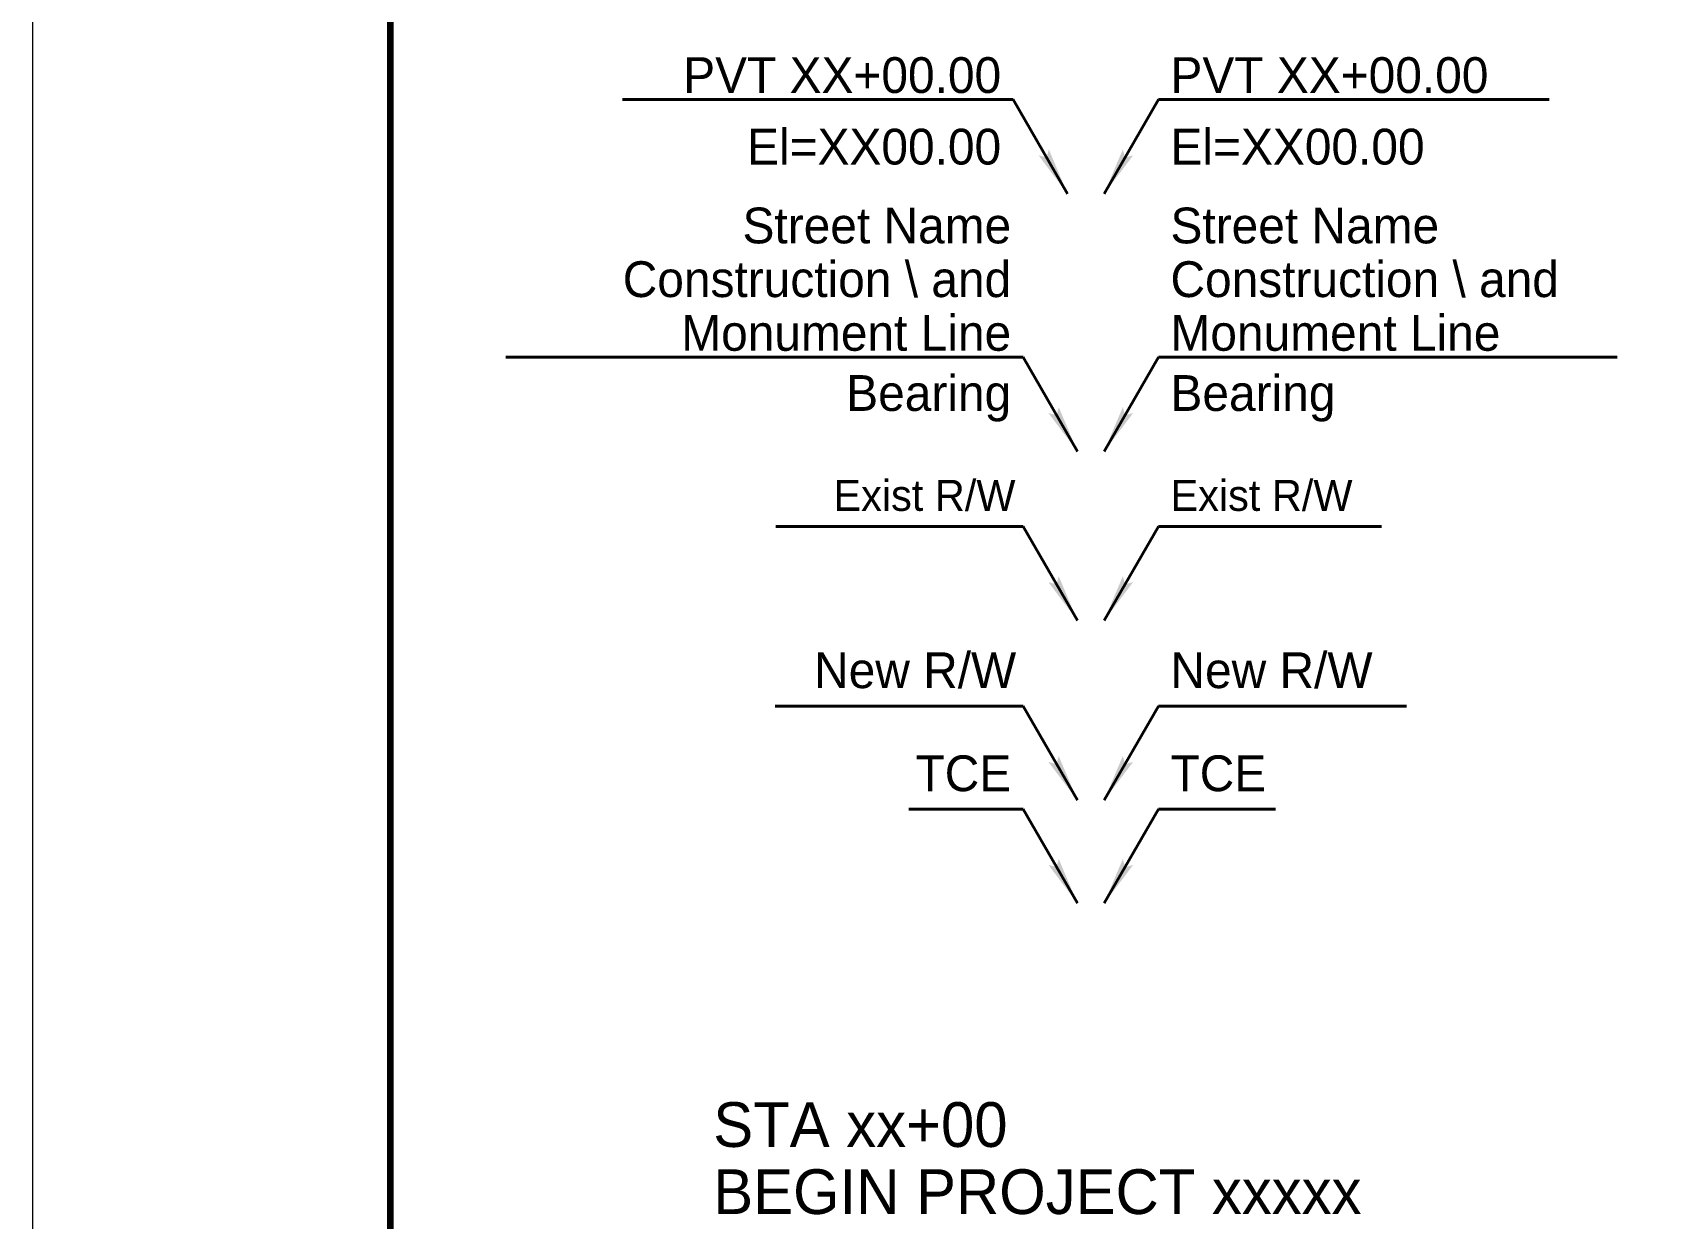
# Model space of a CAD drawing. Header units: feet. Extents: x 715168 to 716636, y 927703 to 928239.
# Drawn here: x 715956.4 to 716093, y 927912.8 to 928012.2 of the extents above; entities that cross this region are included whole.
import ezdxf
from ezdxf.enums import TextEntityAlignment as Align

# ---------------------------------------------------------------- set-up
doc = ezdxf.new("R2010")
doc.units = ezdxf.units.FT
doc.header["$MEASUREMENT"] = 0
for name, color, linetype, lineweight in [('28', 150, 'Continuous', 0), ('29', 110, 'Continuous', 0), ('30', 120, 'Continuous', 0), ('56', 92, 'Continuous', 0), ('62', 7, 'Continuous', 0)]:
    doc.layers.add(name, color=color, linetype=linetype, lineweight=lineweight)
doc.styles.add('Style-SLANTED_PROPORTIONAL', font='SLANTED_PROPORTIONAL.shx')
doc.styles.add('Style-VERTICAL_PROPORTIONAL', font='VERTICAL_PROPORTIONAL.shx')

# ---------------------------------------------------------------- blocks, each defined once
blk = doc.blocks.new('LTERMA_4')
at = {"layer": '28', "color": 150, "linetype": 'Continuous', "lineweight": 40, "extrusion": (0, 0, -1)}
blk.add_solid([(17.5, 0), (20, 2.5), (20, -2.5), (0, 0)], dxfattribs=at)
blk = doc.blocks.new('LTERMA_5')
at = {"layer": '29', "color": 110, "linetype": 'Continuous', "lineweight": 40}
blk.add_solid([(-17.5, 0), (-20, 2.5), (-20, -2.5), (0, 0)], dxfattribs=at)
blk = doc.blocks.new('LTERMA_6')
at = {"layer": '30', "color": 120, "linetype": 'Continuous', "lineweight": 40}
blk.add_solid([(-17.5, 0), (-20, 2.5), (-20, -2.5), (0, 0)], dxfattribs=at)

msp = doc.modelspace()

# ---------------------------------------------------------------- linework, layer by layer
at = {"layer": '28', "color": 150, "linetype": 'Continuous', "lineweight": 40}
for p, q in [((716005.81, 928006.64), (716038.54, 928006.64)), ((716043.1, 927998.74), (716038.54, 928006.64)), ((716046.17, 927998.74), (716050.73, 928006.64)), ((716050.73, 928006.64), (716083.46, 928006.64)), ((715996.02, 927985.03), (716039.38, 927985.03)), ((716043.93, 927977.14), (716039.38, 927985.03)), ((716046.17, 927977.14), (716050.73, 927985.03)), ((716050.73, 927985.03), (716089.16, 927985.03))]:
    msp.add_line(p, q, dxfattribs=at)
at = {"layer": '29', "color": 110, "linetype": 'Continuous', "lineweight": 40}
for p, q in [((716018.65, 927970.85), (716039.38, 927970.85)), ((716043.93, 927962.96), (716039.38, 927970.85)), ((716046.17, 927962.96), (716050.73, 927970.85)), ((716050.73, 927970.85), (716069.41, 927970.85))]:
    msp.add_line(p, q, dxfattribs=at)
at = {"layer": '30', "color": 120, "linetype": 'Continuous', "lineweight": 40}
for p, q in [((716018.61, 927955.79), (716039.38, 927955.79)), ((716043.93, 927947.89), (716039.38, 927955.79)), ((716046.17, 927947.89), (716050.73, 927955.79)), ((716050.73, 927955.79), (716071.5, 927955.79)), ((716029.8, 927947.15), (716039.38, 927947.15)), ((716043.93, 927939.26), (716039.38, 927947.15)), ((716046.17, 927939.25), (716050.73, 927947.15)), ((716050.73, 927947.15), (716060.52, 927947.15))]:
    msp.add_line(p, q, dxfattribs=at)
at = {"layer": '56', "color": 92, "linetype": 'Continuous', "lineweight": 0}
msp.add_3dface([(715956.36, 927778.92), (716636.36, 927778.92), (716636.36, 928218.92), (715956.36, 928218.92)], dxfattribs=at)
at = {"layer": '62', "color": 7, "linetype": 'Continuous', "lineweight": 100}
msp.add_3dface([(715986.36, 928208.92), (716626.36, 928208.92), (716626.36, 927788.92), (715986.36, 927788.92)], dxfattribs=at)

# ---------------------------------------------------------------- block references
at = {"layer": '28', "color": 150, "linetype": 'Continuous', "lineweight": 40, "extrusion": (0, 0, -1), "xscale": 0.2000000000000001, "yscale": 0.2000000000000001, "zscale": 0.2000000000000001, "rotation": 239.9999999999999}
for p in [(-716043.1, 927998.74), (-716043.93, 927977.14)]:
    msp.add_blockref('LTERMA_4', p, dxfattribs=at)
at = {"layer": '28', "color": 150, "linetype": 'Continuous', "lineweight": 40, "xscale": 0.2000000000000001, "yscale": 0.2000000000000001, "zscale": 0.2000000000000001, "rotation": 239.9999999999999}
for p in [(716046.17, 927998.74), (716046.17, 927977.14)]:
    msp.add_blockref('LTERMA_4', p, dxfattribs=at)
at = {"layer": '29', "color": 110, "linetype": 'Continuous', "lineweight": 40, "extrusion": (0, 0, -1), "xscale": 0.2000000000000001, "yscale": 0.2000000000000001, "zscale": 0.2000000000000001, "rotation": 239.9999999999999}
msp.add_blockref('LTERMA_5', (-716043.93, 927962.96), dxfattribs=at)
at = {"layer": '29', "color": 110, "linetype": 'Continuous', "lineweight": 40, "xscale": 0.2000000000000001, "yscale": 0.2000000000000001, "zscale": 0.2000000000000001, "rotation": 239.9999999999999}
msp.add_blockref('LTERMA_5', (716046.17, 927962.96), dxfattribs=at)
at = {"layer": '30', "color": 120, "linetype": 'Continuous', "lineweight": 40, "extrusion": (0, 0, -1), "xscale": 0.2000000000000001, "yscale": 0.2000000000000001, "zscale": 0.2000000000000001, "rotation": 239.9999999999999}
for p in [(-716043.93, 927947.89), (-716043.93, 927939.26)]:
    msp.add_blockref('LTERMA_6', p, dxfattribs=at)
at = {"layer": '30', "color": 120, "linetype": 'Continuous', "lineweight": 40, "xscale": 0.2000000000000001, "yscale": 0.2000000000000001, "zscale": 0.2000000000000001, "rotation": 239.9999999999999}
for p in [(716046.17, 927947.89), (716046.17, 927939.25)]:
    msp.add_blockref('LTERMA_6', p, dxfattribs=at)

# ---------------------------------------------------------------- texts
at = {"layer": '28', "color": 150, "linetype": 'Continuous', "lineweight": 53, "char_height": 3, "style": 'Style-SLANTED_PROPORTIONAL'}
for s, insert, attachment_point, line_spacing_factor in [('PVT XX+00.00\\PEl=XX00.00\\P', (716037.54, 928001.14), 9, 1.2), ('PVT XX+00.00\\PEl=XX00.00\\P', (716051.73, 928001.14), 7, 1.2), ('Street Name\\PConstruction \\\\ and\\PMonument Line', (716038.38, 927985.53), 9, 0.9), ('Street Name\\PConstruction \\\\ and\\PMonument Line', (716051.73, 927985.53), 7, 0.9), ('Bearing', (716038.38, 927983.53), 3, 0.9), ('Bearing', (716051.73, 927983.53), 1, 0.9)]:
    msp.add_mtext(s, dxfattribs=dict(at, insert=insert, attachment_point=attachment_point, line_spacing_factor=line_spacing_factor))
at = {"layer": '28', "color": 150, "linetype": 'Continuous', "lineweight": 80, "insert": (716013.41, 927913.15), "char_height": 3.75, "attachment_point": 7, "line_spacing_factor": 0.9, "style": 'Style-VERTICAL_PROPORTIONAL'}
msp.add_mtext('STA xx+00\\PBEGIN PROJECT xxxxx\\P', dxfattribs=at)
at = {"layer": '29', "color": 110, "linetype": 'Continuous', "lineweight": 30, "style": 'Style-SLANTED_PROPORTIONAL'}
msp.add_text('Exist R/W', height=2.6, dxfattribs=at).set_placement((716038.74, 927972.15), align=Align.RIGHT)
msp.add_text('Exist R/W', height=2.6, dxfattribs=at).set_placement((716051.73, 927972.15))
at = {"layer": '30', "color": 120, "linetype": 'Continuous', "lineweight": 53, "style": 'Style-SLANTED_PROPORTIONAL'}
for s, p in [('New R/W', (716038.8, 927957.29)), ('TCE', (716038.38, 927948.65))]:
    msp.add_text(s, height=3, dxfattribs=at).set_placement(p, align=Align.RIGHT)
for s, p in [('New R/W', (716051.73, 927957.29)), ('TCE', (716051.73, 927948.65))]:
    msp.add_text(s, height=3, dxfattribs=at).set_placement(p)

doc.saveas('drawing.dxf')
